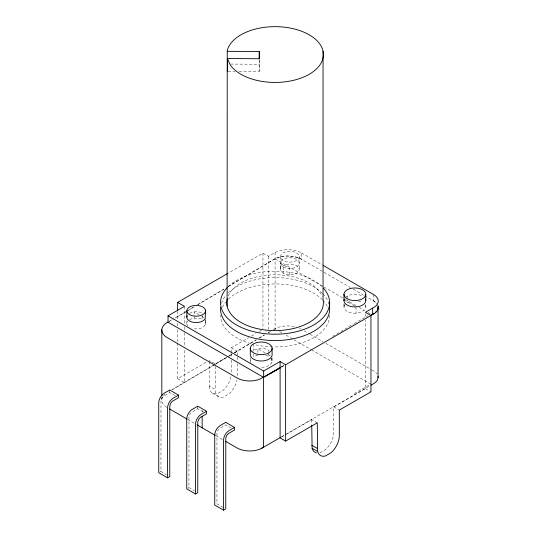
<?xml version="1.0" encoding="UTF-8"?>
<svg xmlns="http://www.w3.org/2000/svg" width="537" height="537" viewBox="0 0 537 537"><rect width="100%" height="100%" fill="white"/><g stroke="black" fill="none" stroke-linecap="round" stroke-linejoin="round"><path stroke-width="0.4" stroke-dasharray="2.69 2.01" d="M239.099 71.32L259.163 71.461L259.317 59.493M205.53 320.347L205.208 324.925A9.351 5.397 0 0 1 193.756 328.745M365.415 305.358A10.908 6.296 0 0 1 364.328 310.138L360.334 312.44L354.876 313.286A10.908 6.296 0 0 1 343.969 306.989L344.338 305.358M345.432 297.471L347.164 296.169A10.908 6.296 0 0 1 362.589 296.169M185.721 311.735L174.27 318.374M186.44 311.306L194.34 306.6M197.213 304.895L225.211 288.215M228.084 286.503L274.897 258.74A19.339 11.17 0 0 1 301.378 259.217L350.339 287.476M187.359 310.99L175.183 318.072M188.078 310.567L194.535 306.714M198.126 304.58L223.969 289.188M228.279 286.617L275.098 258.854A19.339 11.17 0 0 1 301.579 259.331L301.579 252.967A19.339 11.17 0 0 0 275.098 252.497L268.487 256.31L262.949 253.115L228.245 273.158M213.719 365.046L172.122 389.607M214.438 364.623L226.648 357.353L215.263 363.925L209.269 360.468M231.669 354.36L227.366 356.924L231.615 354.487M234.541 352.648L256.082 339.82M258.955 338.109L263.976 335.115M215.176 364.395L171.605 390.131M215.887 363.972L228.024 356.736M228.735 356.306L231.595 354.608M234.447 352.903L256.438 339.827M259.27 338.142L264.942 334.773M281.019 367.174L284.61 365.039M332.712 336.39L353.534 323.986M169.262 321.267L173.552 318.783M168.027 322.207L172.323 319.73M177.626 343.049L177.626 378.733L207.107 361.71M231.306 352.695L231.306 347.741L248.571 337.773M251.444 336.115L255.76 333.625M259.358 331.551L261.512 330.302M268.285 332.551L269.608 331.785M273.575 329.496L274.897 328.731A19.339 11.17 0 0 1 295.384 326.852M270.467 331.524L268.487 332.665L265.714 331.067M273.776 329.611L275.098 328.852L276.179 329.47M234.461 352.843L237.3 351.198L237.3 356.152M175.19 395.695L169.766 392.567L163.825 396.031A4.672 2.698 -60 0 0 160.986 400.958L160.952 471.466L166.376 474.594M203.187 411.859L197.757 408.724L191.816 412.194A4.672 2.698 -60 0 0 188.977 417.115L188.943 487.623L194.367 490.758M354.252 323.556L367.845 315.709M281.489 366.872L284.382 365.2M281.542 367.066L284.435 365.402M159.845 472.104L160.952 471.466M187.843 488.261L188.943 487.623M354.252 393.554L370.705 384.049L312.071 350.198M281.489 436.863L284.382 435.192M285.1 434.775L369.584 386.002M281.536 437.064L285.852 434.574M286.57 434.158L311.742 419.625L317.273 422.82M319.904 452.785L325.61 449.489A15.586 9.001 -60 0 0 333.779 432.486L333.779 406.905L365.422 388.634L365.422 320.307M349.426 301.532L347.164 302.532L347.164 300.149M257.914 355.098L253.484 356.615L253.484 353.433M230.527 64.064L259.317 64.265M228.232 71.246L234.917 71.293M283.241 266.902L285.181 267.762L289.852 268.48A9.351 5.397 0 0 0 299.21 263.083A9.351 5.397 0 0 0 289.852 257.686A9.351 5.397 0 0 0 280.502 263.083L281.757 265.781L283.241 266.902L283.241 273.266L285.181 274.125L289.852 274.843A9.351 5.397 0 0 0 297.954 272.145L298.887 270.843A9.351 5.397 0 0 0 287.436 264.231L285.181 264.768A9.351 5.397 0 0 0 280.502 269.446L281.757 272.145L283.241 273.266M301.579 252.967L322.455 265.023M353.218 289.141L364.214 295.491M364.737 295.793L373.571 300.895A16.023 9.25 0 0 1 377.162 304.056M275.098 258.854L342.7 297.887M345.586 299.552L356.313 305.748M359.159 307.392L364.146 310.272M368.08 312.541L370.053 313.675M344.116 299.975L354.601 306.03M304.257 330.866L309.299 333.779M310.017 334.195L322.979 341.673M325.858 343.338L371.215 369.523M371.933 369.939L373.376 370.772A16.023 9.25 0 0 1 376.961 373.933M279.502 331.389L282.395 333.061M286.013 335.155L293.256 339.33M293.974 339.746L311.353 349.782M365.422 388.634L370.953 391.829M199.012 314.729L194.152 311.923L194.152 318.287M201.791 316.333L203.872 317.535M265.09 352.876L257.914 348.735L257.914 352.708M267.963 354.534L270.829 356.192M231.306 347.741L237.3 351.198M333.779 406.905L339.31 410.093M209.269 361.294L209.269 386.049L215.263 389.506A15.586 9.001 -60 0 0 223.432 397.085L229.131 393.789A15.586 9.001 -60 0 0 236.924 380.297M212.498 393.185L218.492 396.642M177.626 378.733L184.486 382.693L184.486 349.365M231.178 428.023L225.755 424.888L219.814 428.358A4.672 2.698 -60 0 0 216.968 433.278L216.935 503.787L223.043 507.311M187.648 419.431L194.904 423.619M215.961 435.782L222.499 439.555M373.571 294.531L373.571 300.895M365.791 304.6L365.791 306.989M365.422 313.87L365.422 317.844M355.997 306.835L355.997 313.199M347.164 296.169L347.164 299.351M344.116 303.955L344.116 306.338M343.969 303.808L343.969 306.989M311.742 419.625L311.742 424.579M299.21 256.72A9.351 5.397 0 0 1 285.181 261.398A9.351 5.397 0 0 1 285.181 252.048A9.351 5.397 0 0 1 299.21 256.72L299.21 269.446M289.517 274.816L289.517 268.46L280.549 263.278L280.549 269.641M280.502 256.72L280.502 269.446M275.098 252.497L275.098 328.852M272.111 357.89L272.111 361.072M271.547 358.192L271.547 362.965M268.916 351.842L268.916 350.252A10.908 6.296 0 0 0 258.378 348.62L253.484 350.252A10.908 6.296 0 0 0 251.752 351.56M268.916 352.641L268.916 356.615A10.908 6.296 0 0 0 264.707 355.105M268.487 256.31L268.487 331M262.949 253.115L262.949 328.644M259.163 59.533L259.163 71.461M253.484 343.888L253.484 352.641M250.289 357.89L250.289 361.072M237.3 356.977L237.3 360.28M237.3 363.576L237.3 376.786M231.306 353.521L231.306 356.816M231.306 360.119L231.306 373.322M215.263 366.402L215.263 389.506M205.262 319.132L205.262 324.697M202.791 315.736L202.791 319.71M202.167 410.389L202.167 412.047M197.757 406.18L197.757 408.724M186.829 321.146L186.829 323.529M184.486 306.338L184.486 323.536M184.486 326.872L184.486 331.866M184.486 332.698L184.486 346.036M177.626 311.507L177.626 319.81M177.626 323.126L177.626 326.449M177.626 329.765L177.626 342.217M169.766 390.016L169.766 392.567M161.818 396.487L161.818 399.823M189.568 313.346A9.351 5.397 0 0 1 193.756 311.95L196.18 311.769A9.351 5.397 0 0 1 202.791 313.346M329.631 315.427A54.552 31.495 0 0 1 273.414 346.909M272.574 346.889A54.552 31.495 0 0 1 255.377 344.794M250.752 343.613A54.552 31.495 0 0 1 220.526 315.427M222.385 307.278A54.552 31.495 0 0 1 225.647 302.109M228.393 299.136A54.552 31.495 0 0 1 322.321 299.68M322.898 300.27A54.552 31.495 0 0 1 327.449 306.62M221.445 303.318A54.552 31.495 0 0 1 226.158 295.128M228.393 292.779A54.552 31.495 0 0 1 322.321 293.316M322.898 293.914A54.552 31.495 0 0 1 328.953 304.13M228.238 295.867A48.317 27.897 0 0 1 275.662 274.81A48.317 27.897 0 0 1 322.193 296.525M188.078 326.228A9.351 5.397 0 0 1 188.078 320.831M189.568 319.71A9.351 5.397 0 0 1 193.756 318.313L196.18 318.132A9.351 5.397 0 0 1 202.194 319.394M205.208 322.133A9.351 5.397 0 0 1 205.53 323.529M358.38 301.022A10.908 6.296 0 0 1 362.589 302.532M270.648 357.924A10.908 6.296 0 0 1 271.742 362.703L270.648 364.22A10.908 6.296 0 0 1 259.774 367.315M250.665 362.703A10.908 6.296 0 0 1 250.665 359.441M228.393 286.416A54.552 31.495 0 0 1 322.321 286.953M230.937 376.833A15.586 9.001 -60 0 1 223.144 390.332L217.438 393.628A15.586 9.001 -60 0 1 209.269 386.049M299.559 328.275A19.339 11.17 0 0 1 300.794 328.879M166.732 407.341A18.768 10.834 0 0 1 164.637 394.319M373.376 300.78A16.023 9.25 0 0 1 376.021 302.801"/><path stroke-width="0.81" d="M227.238 51.317L227.258 50.572A48.317 27.897 0 0 1 297.907 29.965A48.317 27.897 0 0 1 307.285 75.341A48.317 27.897 0 0 1 230.219 64.91L227.393 58.513L259.163 58.734L259.317 51.539L227.238 51.317L227.104 306.009M365.415 298.995A10.908 6.296 0 0 1 357.702 306.708L354.876 306.922A10.908 6.296 0 0 1 343.969 300.626L344.338 298.995M270.252 373.591L280.301 367.603M177.626 310.681L177.626 302.378L227.52 273.575M280.099 367.905L263.64 377.404L168.027 322.207L168.027 315.843L184.486 306.338L177.626 302.378M178.586 395.111L173.075 398.293A7.793 4.497 -60 0 0 167.564 407.838L167.564 477.829L169.766 476.554L169.799 406.046A4.672 2.698 -60 0 1 172.639 401.126L178.586 397.655L178.586 395.111L169.766 390.016L164.255 393.198A7.793 4.497 -60 0 0 158.744 402.743L158.744 472.735L167.564 477.829M168.027 315.843L263.64 371.04L280.099 361.542L285.63 364.737L370.953 315.474L370.953 391.829L339.31 410.093L339.31 435.682A15.586 9.001 -60 0 1 331.148 452.684L325.442 455.98A15.586 9.001 -60 0 1 317.649 451.483L312.118 448.288L311.742 425.405M323.18 265.432L373.571 294.531A16.023 9.25 0 0 1 372.671 308.09L365.422 312.279L370.953 315.474M280.046 367.704L259.774 379.196A17.943 10.357 0 0 1 237.025 377.947L167.316 337.699A18.768 10.834 0 0 1 167.833 322.093M371.027 315.172L372.47 314.34A16.023 9.25 0 0 0 374.041 313.454M370.496 315.709L372.671 314.454A16.023 9.25 0 0 0 377.82 305.271M206.577 411.268L201.066 414.45A7.793 4.497 -60 0 0 195.555 423.995L195.555 493.986L197.757 492.718L197.791 422.21A4.672 2.698 -60 0 1 200.637 417.283L206.577 413.819L206.577 411.268L197.757 406.18L192.246 409.362A7.793 4.497 -60 0 0 186.742 418.907L186.742 488.898L195.555 493.986M234.568 427.432L229.057 430.614A7.793 4.497 -60 0 0 223.546 440.159L223.546 510.15L225.755 508.875L225.788 438.367A4.672 2.698 -60 0 1 228.628 433.446L234.568 429.976L234.568 427.432L225.755 422.344L220.244 425.526A7.793 4.497 -60 0 0 214.733 435.071L214.733 505.062L223.546 510.15M261.452 448.435L280.77 437.279M371.027 385.17L372.47 384.331A16.023 9.25 0 0 0 377.988 376.397M280.099 361.542L280.099 437.897L285.63 441.092L317.273 422.82L317.649 451.483M311.742 445.207L317.273 448.402M169.491 408.952L186.916 419.008M197.086 424.881L215.236 435.359M225.406 441.233L237.025 447.939A17.943 10.357 0 0 0 259.774 449.194L263.439 447.281L263.439 377.289M227.104 70.582L227.393 71.24L227.393 58.513M378.055 307.674L378.055 377.665M372.671 308.09L372.671 314.454M365.791 294.263A10.908 6.296 0 0 1 349.426 299.713A10.908 6.296 0 0 1 349.426 288.805A10.908 6.296 0 0 1 365.791 294.263L365.791 300.626M343.969 294.263L343.969 300.626M329.631 302.7L329.631 309.064A54.552 31.495 0 0 1 273.655 340.545A54.552 31.495 0 0 1 220.6 307.426M323.052 51.243L323.052 299.398A48.317 27.897 0 0 1 274.494 330.597A48.317 27.897 0 0 1 227.258 298.726M285.63 364.737L285.63 441.092M272.111 348.345A10.908 6.296 0 0 1 255.746 353.802A10.908 6.296 0 0 1 255.746 342.888A10.908 6.296 0 0 1 272.111 348.345L272.111 354.709A10.908 6.296 0 0 1 271.742 356.34L270.648 357.857A10.908 6.296 0 0 1 258.378 360.79A10.908 6.296 0 0 1 250.289 354.709L250.289 348.345M263.64 371.04L263.64 377.404M259.317 51.539L259.317 58.701M205.53 310.802A9.351 5.397 0 0 1 191.501 315.481A9.351 5.397 0 0 1 191.501 306.13A9.351 5.397 0 0 1 205.53 310.802L205.208 318.562A9.351 5.397 0 0 1 193.756 322.381A9.351 5.397 0 0 1 187.145 315.769M202.167 416.195L202.167 427.814M186.829 310.802L186.829 317.166M161.818 329.832L161.818 395.655M323.455 288.154A54.552 31.495 0 0 1 274.488 334.195A54.552 31.495 0 0 1 227.258 287.55M316.441 452.919A15.586 9.001 -60 0 1 312.118 448.288M377.988 306.405A16.023 9.25 0 0 1 377.82 308.936M376.471 311.346A16.023 9.25 0 0 1 375.383 312.447"/></g></svg>
